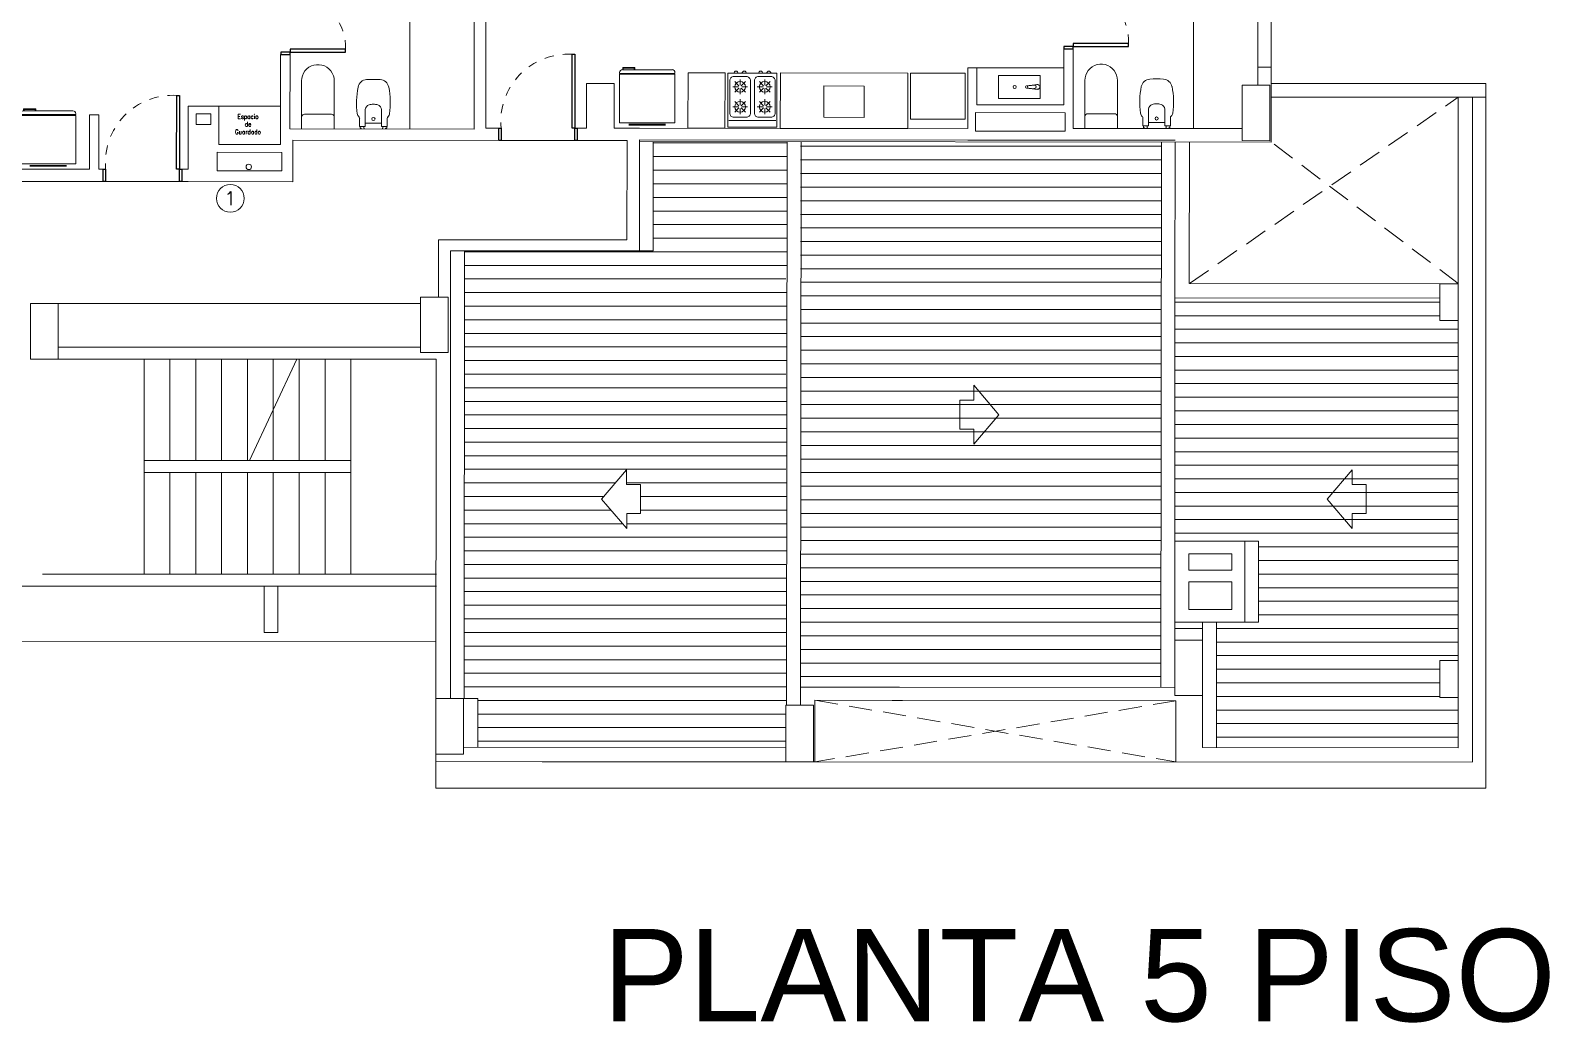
# Model space of a CAD drawing. Header units: millimetres. Extents: x 917 to 1168, y -421 to -23.
# Drawn here: x 1078.25 to 1094.7, y -186.75 to -176 of the extents above; entities that cross this region are included whole.
import ezdxf
from ezdxf.enums import TextEntityAlignment as Align

# ---------------------------------------------------------------- set-up
doc = ezdxf.new("R2010")
doc.units = ezdxf.units.MM
doc.header["$LTSCALE"] = 0.1
for name, pattern in [('ACAD_ISO02W100', [15, 12, -3]), ('Basculante', [0.003969, 0.002381, -0.001587]), ('CONTINUA', [0]), ('HIDDEN', [0.375, 0.25, -0.125]), ('Trazo', [0.00635, 0.003175, -0.003175])]:
    doc.linetypes.add(name, pattern=pattern)
doc.layers.get('0').update_dxf_attribs({"lineweight": 5})
for name, color, linetype, lineweight in [('00-Agua Fria', 5, 'ACAD_ISO02W100', 20), ('00-Texto AF', 7, 'Continuous', 18), ('A-DETL-GENF', 7, 'Continuous', 5), ('A-DOOR', 7, 'Continuous', 5), ('Lavarropa', 7, 'HIDDEN', 5), ('MUEBLES', 250, 'Continuous', 5), ('P-SANR-FIXT', 7, 'Continuous', 5)]:
    doc.layers.add(name, color=color, linetype=linetype, lineweight=lineweight)
doc.layers.add('A-DOOR-HDLN', color=5, linetype='Trazo', lineweight=5, true_color=0x0000ff)
doc.styles.add('Romans', font='romans.shx')
doc.styles.add('Romans 1.50', font='romans.shx', dxfattribs={"width": 0.8, "height": 0.15})
doc.styles.get("Standard").update_dxf_attribs({"font": 'arial.ttf'})

# ---------------------------------------------------------------- blocks, each defined once
blk = doc.blocks.new('Family6 - Puerta OBLAK - Baño-2882893-1-TORRE-ARQ-PB')
at = {"layer": 'A-DOOR', "color": 8, "lineweight": 25}
for p, q in [((-0.3, 0.05), (-0.325, 0.05)), ((-0.325, 0.05), (-0.325, -0.05)), ((-0.3, -0.05), (-0.3, 0.05)), ((0.325, 0.05), (0.3, 0.05)), ((0.3, 0.05), (0.3, -0.05)), ((0.325, -0.05), (0.325, 0.05)), ((-0.325, -0.05), (-0.3, -0.05)), ((-0.3, -0.051), (-0.3, -0.651)), ((-0.268, -0.051), (-0.3, -0.051)), ((-0.268, -0.651), (-0.268, -0.051)), ((0.3, -0.05), (0.325, -0.05)), ((-0.3, -0.651), (-0.268, -0.651))]:
    blk.add_line(p, q, dxfattribs=at)
at = {"layer": 'A-DOOR-HDLN', "color": 8}
blk.add_arc((-0.244, -0.105), 0.546, 267.4017, 5.688, dxfattribs=at)
blk = doc.blocks.new('Family7 - Puerta OBLAK - Acceso-2885777-1-TORRE-ARQ-PB')
at = {"layer": 'A-DOOR', "color": 8, "lineweight": 25}
for p, q in [((-0.425, -0.067), (-0.425, 0.067)), ((-0.425, 0.067), (-0.4, 0.067)), ((-0.4, 0.067), (-0.4, -0.067)), ((0.4, -0.067), (0.4, 0.067)), ((0.4, 0.067), (0.425, 0.067)), ((0.425, 0.067), (0.425, -0.067)), ((-0.4, -0.067), (-0.425, -0.067)), ((-0.4, -0.067), (-0.369, -0.067)), ((-0.4, -0.867), (-0.4, -0.067)), ((-0.369, -0.067), (-0.369, -0.867)), ((0.425, -0.067), (0.4, -0.067)), ((-0.369, -0.867), (-0.4, -0.867))]:
    blk.add_line(p, q, dxfattribs=at)
at = {"layer": 'A-DOOR-HDLN', "color": 8}
blk.add_arc((-0.327, -0.138), 0.73, 266.6701, 5.5698, dxfattribs=at)
blk = doc.blocks.new('A$C2F886EFE')
at = {"layer": 'MUEBLES', "color": 8}
for p, q in [((0, 0.072), (0, 0.597)), ((0, 0.597), (0.6, 0.597)), ((0.1, 0.623), (0.498, 0.623)), ((0.1, 0.613), (0.498, 0.613)), ((0.6, 0.072), (0.6, 0.597)), ((0, 0.072), (0.6, 0.072)), ((0, 0.062), (0.6, 0.062)), ((0, 0.053), (0, 0.062)), ((0.006, 0.062), (0.006, 0.072)), ((0.032, 0.022), (0.568, 0.022)), ((0.034, 0.022), (0.034, 0)), ((0.04, 0.022), (0.04, 0.006)), ((0.04, 0.006), (0.159, 0.006)), ((0.159, 0.022), (0.159, 0.006)), ((0.165, 0.022), (0.165, 0)), ((0.594, 0.062), (0.594, 0.072)), ((0.6, 0.053), (0.6, 0.062)), ((0.165, 0), (0.034, 0))]:
    blk.add_line(p, q, dxfattribs=at)
for centre, start, end in [((0.032, 0.053), 180, 270), ((0.568, 0.053), 270, 0)]:
    blk.add_arc(centre, 0.0315, start, end, dxfattribs=at)
blk = doc.blocks.new('Cocina 51cm')
at = {"layer": 'MUEBLES', "color": 8}
for p, q in [((-0.255, -0.036), (0, -0.036)), ((-0.191, -0.127), (-0.146, -0.172)), ((-0.133, -0.104), (-0.133, -0.167)), ((-0.076, -0.127), (-0.121, -0.172)), ((0, -0.036), (0.255, -0.036)), ((0.076, -0.127), (0.121, -0.172)), ((0.133, -0.104), (0.133, -0.167)), ((0.191, -0.127), (0.146, -0.172)), ((-0.214, -0.185), (-0.151, -0.185)), ((-0.146, -0.197), (-0.191, -0.242)), ((-0.133, -0.203), (-0.133, -0.266)), ((-0.133, -0.32), (-0.133, -0.383)), ((-0.121, -0.197), (-0.076, -0.242)), ((-0.115, -0.185), (-0.052, -0.185)), ((0.052, -0.185), (0.115, -0.185)), ((0.121, -0.197), (0.076, -0.242)), ((0.133, -0.203), (0.133, -0.266)), ((0.133, -0.32), (0.133, -0.383)), ((0.146, -0.197), (0.191, -0.242)), ((0.151, -0.185), (0.214, -0.185)), ((-0.214, -0.401), (-0.151, -0.401)), ((-0.191, -0.343), (-0.146, -0.388)), ((-0.146, -0.413), (-0.191, -0.458)), ((-0.133, -0.419), (-0.133, -0.482)), ((-0.076, -0.343), (-0.121, -0.388)), ((-0.121, -0.413), (-0.076, -0.458)), ((-0.115, -0.401), (-0.052, -0.401)), ((0.052, -0.401), (0.115, -0.401)), ((0.076, -0.343), (0.121, -0.388)), ((0.121, -0.413), (0.076, -0.458)), ((0.133, -0.419), (0.133, -0.482)), ((0.191, -0.343), (0.146, -0.388)), ((0.146, -0.413), (0.191, -0.458)), ((0.151, -0.401), (0.214, -0.401))]:
    blk.add_line(p, q, dxfattribs=at)
blk.add_lwpolyline([(-0.265, 0.036), (0.265, 0.036), (0.265, -0.549), (-0.265, -0.549)], close=True, dxfattribs=at)
for points in [[(-0.201, -0.513), (-0.066, -0.513, 0.414214), (-0.021, -0.468), (-0.021, -0.117, 0.414214), (-0.066, -0.072), (-0.201, -0.072, 0.414214), (-0.246, -0.117), (-0.246, -0.468, 0.414214)], [(0.066, -0.513), (0.201, -0.513, 0.414214), (0.246, -0.468), (0.246, -0.117, 0.414214), (0.201, -0.072), (0.066, -0.072, 0.414214), (0.021, -0.117), (0.021, -0.468, 0.414214)]]:
    blk.add_lwpolyline(points, format="xyb", close=True, dxfattribs=at)
for centre in [(-0.133, -0.185), (0.133, -0.185), (-0.133, -0.401), (0.133, -0.401)]:
    blk.add_circle(centre, 0.0585, dxfattribs=at)
for centre in [(-0.178, -0.549), (-0.089, -0.549), (0.089, -0.549), (0.178, -0.549)]:
    blk.add_arc(centre, 0.0225, 180, 0, dxfattribs=at)
blk = doc.blocks.new('Sanitary_Toilets_Ceramica-Catalano_Zero-70-One-Piece-Close-Coupled-Syphonic - Default-V1-2-TORRE-ARQ- PB _-2_14_')
at = {"layer": 'A-DETL-GENF', "color": 8}
for p, q in [((0.044, 0.177), (0.001, 0.177)), ((0.089, 0.177), (0.044, 0.177)), ((0.133, 0.177), (0.089, 0.177)), ((0.133, 0.177), (0.142, 0.176)), ((0.524, 0.177), (0.133, 0.177)), ((0.142, 0.176), (0.133, 0.177)), ((0.142, 0.176), (0.151, 0.171)), ((0.151, 0.171), (0.142, 0.176)), ((0.151, 0.171), (0.157, 0.165)), ((0.157, 0.165), (0.151, 0.171)), ((0.157, 0.165), (0.162, 0.156)), ((0.162, 0.156), (0.157, 0.165)), ((0.553, 0.175), (0.524, 0.177)), ((0.581, 0.167), (0.553, 0.175)), ((0.608, 0.156), (0.581, 0.167)), ((0.162, 0.156), (0.163, 0.147)), ((0.163, 0.147), (0.162, 0.156)), ((0.163, 0.147), (0.163, -0.147)), ((0.163, 0.098), (0.163, 0.147)), ((0.163, 0.049), (0.163, 0.098)), ((0.163, 0), (0.163, 0.049)), ((0.633, 0.14), (0.608, 0.156)), ((0.654, 0.12), (0.633, 0.14)), ((0.672, 0.097), (0.654, 0.12)), ((0.686, 0.071), (0.672, 0.097)), ((0.696, 0.043), (0.686, 0.071)), ((0.7, 0.015), (0.696, 0.043)), ((0.7, -0.015), (0.7, 0.015)), ((0.162, -0.156), (0.157, -0.165)), ((0.157, -0.165), (0.162, -0.156)), ((0.163, -0.147), (0.162, -0.156)), ((0.162, -0.156), (0.163, -0.147)), ((0.163, -0.049), (0.163, 0)), ((0.163, -0.098), (0.163, -0.049)), ((0.163, -0.147), (0.163, -0.098)), ((0.581, -0.167), (0.608, -0.156)), ((0.608, -0.156), (0.633, -0.14)), ((0.633, -0.14), (0.654, -0.12)), ((0.654, -0.12), (0.672, -0.097)), ((0.672, -0.097), (0.686, -0.071)), ((0.686, -0.071), (0.696, -0.043)), ((0.696, -0.043), (0.7, -0.015)), ((0.001, -0.177), (0.044, -0.177)), ((0.044, -0.177), (0.089, -0.177)), ((0.089, -0.177), (0.133, -0.177)), ((0.142, -0.176), (0.133, -0.177)), ((0.133, -0.177), (0.142, -0.176)), ((0.133, -0.177), (0.524, -0.177)), ((0.151, -0.171), (0.142, -0.176)), ((0.142, -0.176), (0.151, -0.171)), ((0.157, -0.165), (0.151, -0.171)), ((0.151, -0.171), (0.157, -0.165)), ((0.524, -0.177), (0.553, -0.175)), ((0.553, -0.175), (0.581, -0.167))]:
    blk.add_line(p, q, dxfattribs=at)
blk = doc.blocks.new('Vitreous china bidet _ Debba _ Roca _ 355994xx0 - White - Debba- Roca-2705266-2-TORRE-ARQ- PB _-2_14_')
at = {"layer": 'P-SANR-FIXT', "color": 8}
for p, q in [((-0.024, 0.169), (-0.024, 0.08)), ((0.036, 0.08), (0.036, 0.262)), ((0.214, 0.262), (0.214, 0.08)), ((0.274, 0.08), (0.274, 0.169)), ((-0.024, 0.08), (-0.019, 0.08)), ((-0.019, 0.08), (-0.019, 0.06)), ((-0.019, 0.08), (0.022, 0.08)), ((-0.019, 0.06), (-0.006, 0.06)), ((-0.006, 0.06), (-0.006, 0.051)), ((0.022, 0.08), (0.036, 0.08)), ((0.022, 0.06), (0.022, 0.08)), ((0.026, 0.06), (0.022, 0.06)), ((0.026, 0.051), (0.026, 0.06)), ((0.036, 0.116), (0.214, 0.116)), ((0.214, 0.08), (0.228, 0.08)), ((0.224, 0.06), (0.228, 0.06)), ((0.224, 0.051), (0.224, 0.06)), ((0.228, 0.08), (0.269, 0.08)), ((0.228, 0.06), (0.228, 0.08)), ((0.256, 0.051), (0.256, 0.06)), ((0.256, 0.06), (0.269, 0.06)), ((0.269, 0.06), (0.269, 0.08)), ((0.269, 0.08), (0.274, 0.08))]:
    blk.add_line(p, q, dxfattribs=at)
for centre, radius, start, end in [((0.809, 0.337), 0.867, 168.7556, 187.8739), ((0.058, 0.487), 0.101, 93.8692, 168.7556), ((0.125, -0.511), 1.101, 86.1308, 93.8692), ((0.192, 0.487), 0.101, 11.2444, 86.1308), ((-0.559, 0.337), 0.867, 352.1261, 11.2444), ((0.009, 0.227), 0.0594, 187.8739, 225.1331), ((-0.041, 0.169), 0.0175, 0, 63.7001), ((0.1, 0.253), 0.0649, 110.1691, 171.8309), ((0.129, 0.135), 0.186, 91.3288, 106.151), ((0.125, 0.161), 0.0175, 0, 180), ((0.121, 0.135), 0.186, 73.849, 88.6712), ((0.15, 0.253), 0.0649, 8.1691, 69.8309), ((0.29, 0.169), 0.0167, 126.2715, 179.7285), ((0.241, 0.227), 0.0594, 311.2548, 352.1261), ((0.125, 0.161), 0.0175, 180, 0)]:
    blk.add_arc(centre, radius, start, end, dxfattribs=at)
blk = doc.blocks.new('Bacha 45x25cm')
at = {"layer": 'MUEBLES', "color": 8}
for p, q in [((0.112, 0.146), (0.099, 0.028)), ((0.106, 0.062), (0.113, 0.127)), ((0.137, 0.126), (0.144, 0.062)), ((0.138, 0.146), (0.151, 0.028))]:
    blk.add_line(p, q, dxfattribs=at)
blk.add_lwpolyline([(0, 0.45), (0.25, 0.45), (0.25, 0), (0, 0)], close=True, dxfattribs=at)
blk.add_circle((0.125, 0.275), 0.0166, dxfattribs=at)
for centre, radius, start, end in [((0.125, 0.028), 0.0256, 168.1721, 11.8279), ((0.125, 0.062), 0.0188, 167.2829, 12.8468), ((0.125, 0.146), 0.0134, 0, 180), ((0.125, 0.126), 0.0117, 360, 173.6414)]:
    blk.add_arc(centre, radius, start, end, dxfattribs=at)
blk = doc.blocks.new('T1-5P-2020')
at = {"color": 8, "lineweight": 5}
for p, q in [((4124.498, 1358.963), (4124.504, 1364.848)), ((4115.991, 1359.114), (4115.995, 1363.147)), ((4115.167, 1360.958), (4115.166, 1359.103)), ((4115.866, 1360.958), (4115.864, 1359.103)), ((4123.656, 1360.72), (4123.656, 1359.108)), ((4124.356, 1360.72), (4124.354, 1359.579)), ((4113.769, 1359.911), (4113.768, 1359.911)), ((4113.768, 1359.911), (4113.768, 1358.936)), ((4113.869, 1359.105), (4113.87, 1359.911)), ((4113.87, 1359.911), (4113.869, 1359.911)), ((4113.87, 1359.936), (4113.87, 1359.911)), ((4122.253, 1359.974), (4122.253, 1359.366)), ((4122.254, 1359.974), (4122.253, 1359.974)), ((4122.354, 1359.11), (4122.355, 1359.974)), ((4122.355, 1359.974), (4122.354, 1359.974)), ((4122.355, 1359.999), (4122.355, 1359.974)), ((4121.311, 1359.767), (4121.211, 1359.767)), ((4121.211, 1359.767), (4121.211, 1359.367)), ((4121.311, 1359.367), (4121.311, 1359.767)), ((4122.253, 1359.766), (4121.311, 1359.767)), ((4124.355, 1359.773), (4124.499, 1359.773)), ((4117.081, 1359.597), (4117.081, 1359.113)), ((4117.381, 1359.597), (4117.081, 1359.597)), ((4117.381, 1359.113), (4117.381, 1359.597)), ((4118.182, 1359.712), (4118.181, 1359.112)), ((4118.582, 1359.712), (4118.182, 1359.712)), ((4118.581, 1359.112), (4118.582, 1359.712)), ((4119.182, 1359.711), (4119.181, 1359.111)), ((4120.561, 1359.71), (4119.182, 1359.711)), ((4120.561, 1359.11), (4120.561, 1359.71)), ((4124.483, 1359.578), (4124.183, 1359.579)), ((4124.183, 1359.579), (4124.183, 1358.979)), ((4124.354, 1359.579), (4124.483, 1359.578)), ((4124.483, 1359.578), (4124.483, 1358.978)), ((4124.483, 1358.978), (4124.483, 1359.578)), ((4119.651, 1359.231), (4119.651, 1359.571)), ((4119.651, 1359.571), (4120.091, 1359.57)), ((4120.091, 1359.57), (4120.091, 1359.23)), ((4111.698, 1359.257), (4111.697, 1358.669)), ((4111.798, 1359.257), (4111.698, 1359.257)), ((4111.797, 1358.669), (4111.798, 1359.257)), ((4112.767, 1359.352), (4112.767, 1358.668)), ((4113.097, 1359.352), (4112.767, 1359.352)), ((4112.852, 1359.152), (4112.852, 1359.267)), ((4112.852, 1359.267), (4113.012, 1359.267)), ((4113.012, 1359.267), (4113.012, 1359.152)), ((4113.097, 1358.937), (4113.097, 1359.352)), ((4113.097, 1359.352), (4113.768, 1359.351)), ((4121.211, 1359.367), (4121.211, 1359.109)), ((4121.296, 1359.082), (4121.296, 1359.282)), ((4121.296, 1359.282), (4122.268, 1359.281)), ((4122.253, 1359.366), (4121.311, 1359.367)), ((4122.268, 1359.281), (4122.267, 1359.081)), ((4113.012, 1359.152), (4112.852, 1359.152)), ((4115.864, 1359.103), (4113.869, 1359.105)), ((4116.131, 1359.114), (4115.991, 1359.114)), ((4117.081, 1359.113), (4116.981, 1359.113)), ((4117.655, 1359.113), (4117.381, 1359.113)), ((4121.211, 1359.109), (4117.655, 1359.113)), ((4118.181, 1359.112), (4118.581, 1359.112)), ((4119.181, 1359.111), (4120.561, 1359.11)), ((4120.091, 1359.23), (4119.651, 1359.231)), ((4123.457, 1359.108), (4122.354, 1359.11)), ((4124.183, 1359.108), (4123.457, 1359.108)), ((4124.183, 1358.979), (4124.183, 1359.108)), ((4113.768, 1358.936), (4113.097, 1358.937)), ((4113.9, 1358.533), (4113.9, 1358.983)), ((4113.9, 1358.983), (4116.131, 1358.981)), ((4116.956, 1358.98), (4116.156, 1358.981)), ((4116.981, 1358.98), (4117.522, 1358.979)), ((4117.522, 1358.979), (4117.52, 1357.903)), ((4117.656, 1358.988), (4117.655, 1357.784)), ((4117.655, 1358.988), (4121.211, 1358.984)), ((4117.655, 1358.97), (4124.498, 1358.963)), ((4117.805, 1358.97), (4117.804, 1357.784)), ((4121.211, 1358.984), (4122.267, 1358.983)), ((4122.267, 1359.081), (4121.296, 1359.082)), ((4122.267, 1358.983), (4123.457, 1358.982)), ((4124.183, 1358.979), (4124.483, 1358.978)), ((4124.483, 1358.978), (4124.183, 1358.979)), ((4113.082, 1358.652), (4113.082, 1358.852)), ((4113.082, 1358.852), (4113.782, 1358.851)), ((4113.782, 1358.851), (4113.782, 1358.651)), ((4111.697, 1358.669), (4103.332, 1358.677)), ((4111.847, 1358.669), (4111.797, 1358.669)), ((4112.767, 1358.668), (4112.697, 1358.668)), ((4113.782, 1358.651), (4113.082, 1358.652)), ((4103.181, 1358.544), (4111.847, 1358.535)), ((4112.672, 1358.534), (4111.872, 1358.535)), ((4112.697, 1358.534), (4112.766, 1358.534)), ((4112.766, 1358.534), (4113.9, 1358.533)), ((4115.478, 1357.905), (4115.478, 1357.282)), ((4117.52, 1357.903), (4115.478, 1357.905)), ((4115.608, 1352.934), (4115.61, 1357.784)), ((4115.755, 1352.934), (4115.76, 1357.784)), ((4111.058, 1356.613), (4111.058, 1357.213)), ((4111.058, 1357.213), (4111.358, 1357.213)), ((4111.358, 1357.213), (4115.283, 1357.213)), ((4111.358, 1357.213), (4111.358, 1356.613)), ((4111.358, 1356.743), (4115.283, 1356.743)), ((4111.358, 1356.613), (4111.058, 1356.613)), ((4115.453, 1356.61), (4111.058, 1356.613)), ((4112.289, 1355.513), (4112.289, 1356.613)), ((4112.569, 1355.513), (4112.569, 1356.613)), ((4112.849, 1355.513), (4112.849, 1356.613)), ((4113.129, 1355.513), (4113.129, 1356.613)), ((4113.409, 1355.513), (4113.409, 1356.613)), ((4113.689, 1356.064), (4113.689, 1356.613)), ((4113.945, 1356.613), (4114.529, 1356.613)), ((4113.969, 1355.513), (4113.969, 1356.613)), ((4113.969, 1355.513), (4113.969, 1356.613)), ((4114.249, 1355.513), (4114.249, 1356.613)), ((4114.249, 1355.513), (4114.249, 1356.613)), ((4114.529, 1355.513), (4114.529, 1356.613)), ((4114.529, 1355.513), (4114.529, 1356.613)), ((4115.453, 1356.61), (4115.45, 1352.252)), ((4113.689, 1356.063), (4113.689, 1356.064)), ((4113.689, 1356.063), (4113.689, 1356.064)), ((4113.689, 1356.062), (4113.689, 1356.063)), ((4113.689, 1355.513), (4113.689, 1356.062)), ((4113.689, 1355.513), (4113.689, 1356.062)), ((4112.291, 1355.513), (4112.291, 1355.383)), ((4112.291, 1355.513), (4112.569, 1355.513)), ((4112.569, 1355.513), (4112.849, 1355.513)), ((4112.849, 1355.513), (4113.129, 1355.513)), ((4113.129, 1355.513), (4113.409, 1355.513)), ((4113.409, 1355.513), (4113.432, 1355.513)), ((4113.432, 1355.513), (4114.529, 1355.513)), ((4114.529, 1355.383), (4114.529, 1355.513)), ((4112.289, 1355.383), (4112.289, 1354.283)), ((4114.529, 1355.383), (4112.289, 1355.383)), ((4112.569, 1355.383), (4112.569, 1354.283)), ((4112.569, 1355.383), (4112.569, 1354.283)), ((4112.849, 1355.383), (4112.849, 1354.283)), ((4112.849, 1355.383), (4112.849, 1354.283)), ((4113.129, 1355.383), (4113.129, 1354.283)), ((4113.129, 1355.383), (4113.129, 1354.283)), ((4113.409, 1355.383), (4113.409, 1354.283)), ((4113.409, 1355.383), (4113.409, 1354.283)), ((4113.689, 1355.383), (4113.689, 1354.283)), ((4113.689, 1355.383), (4113.689, 1354.283)), ((4113.969, 1355.383), (4113.969, 1354.283)), ((4113.969, 1355.383), (4113.969, 1354.283)), ((4114.249, 1355.383), (4114.249, 1354.283)), ((4114.249, 1355.383), (4114.249, 1354.283)), ((4114.529, 1355.383), (4114.529, 1354.283)), ((4114.529, 1355.383), (4114.529, 1354.283)), ((4115.458, 1354.153), (4109.376, 1354.153)), ((4111.188, 1354.283), (4115.458, 1354.283)), ((4114.529, 1354.283), (4112.289, 1354.283)), ((4115.458, 1354.283), (4114.529, 1354.283)), ((4120.473, 1353.059), (4119.4, 1353.06)), ((4123.455, 1353.056), (4120.473, 1353.059)), ((4115.75, 1352.934), (4115.905, 1352.934)), ((4115.904, 1352.406), (4115.905, 1352.934)), ((4119.4, 1352.863), (4119.241, 1352.863)), ((4119.555, 1352.248), (4119.556, 1352.916)), ((4119.556, 1352.916), (4120.503, 1352.915)), ((4120.394, 1352.915), (4123.466, 1352.912)), ((4119.24, 1352.404), (4115.75, 1352.407)), ((4115.45, 1352.252), (4116.602, 1352.251)), ((4116.602, 1352.251), (4119.555, 1352.248))]:
    blk.add_line(p, q, dxfattribs=at)
at = {"color": 8, "linetype": 'HIDDEN', "lineweight": 5, "ltscale": 10}
for p, q in [((4123.613, 1357.431), (4126.525, 1359.448)), ((4126.525, 1357.431), (4124.498, 1358.963)), ((4123.466, 1352.912), (4119.555, 1352.248)), ((4119.556, 1352.916), (4123.466, 1352.248))]:
    blk.add_line(p, q, dxfattribs=at)
at = {"color": 8}
for p, q in [((4126.524, 1352.403), (4126.525, 1359.448)), ((4126.68, 1352.248), (4126.681, 1359.448)), ((4119.249, 1352.863), (4119.256, 1358.968)), ((4119.4, 1353.06), (4119.406, 1358.968)), ((4123.311, 1358.965), (4123.305, 1353.056)), ((4123.457, 1358.964), (4123.455, 1357.275)), ((4123.613, 1358.964), (4123.611, 1357.431)), ((4115.61, 1357.784), (4117.804, 1357.784)), ((4123.455, 1357.275), (4126.325, 1357.273)), ((4123.455, 1357.275), (4123.455, 1353.056)), ((4123.613, 1357.431), (4126.525, 1357.429)), ((4126.524, 1357.273), (4126.525, 1357.273)), ((4124.213, 1354.641), (4124.363, 1354.641)), ((4124.363, 1353.761), (4124.363, 1354.641)), ((4123.755, 1353.695), (4123.455, 1353.695)), ((4123.755, 1353.567), (4123.755, 1353.761)), ((4123.905, 1353.761), (4123.905, 1352.404)), ((4124.213, 1353.761), (4124.363, 1353.761)), ((4099.589, 1353.569), (4115.451, 1353.553)), ((4119.4, 1353.06), (4119.4, 1352.863)), ((4123.466, 1352.912), (4123.466, 1352.248)), ((4123.755, 1352.967), (4123.755, 1352.404)), ((4123.755, 1352.404), (4126.524, 1352.403)), ((4115.45, 1352.252), (4115.45, 1351.965)), ((4119.555, 1352.248), (4126.68, 1352.247))]:
    blk.add_line(p, q, dxfattribs=at)
at = {"color": 8, "linetype": 'CONTINUA', "lineweight": 13}
for p, q in [((4117.804, 1358.953), (4119.25, 1358.953)), ((4117.804, 1358.806), (4119.25, 1358.806)), ((4119.4, 1358.917), (4123.306, 1358.917)), ((4119.4, 1358.77), (4123.306, 1358.77)), ((4117.804, 1358.658), (4119.25, 1358.658)), ((4119.4, 1358.622), (4123.305, 1358.622)), ((4117.804, 1358.511), (4119.25, 1358.511)), ((4119.4, 1358.475), (4123.305, 1358.475)), ((4117.804, 1358.364), (4119.25, 1358.364)), ((4119.4, 1358.328), (4123.306, 1358.328)), ((4117.804, 1358.216), (4119.25, 1358.216)), ((4119.4, 1358.18), (4123.306, 1358.18)), ((4117.804, 1358.069), (4119.25, 1358.069)), ((4119.4, 1358.033), (4123.306, 1358.033)), ((4115.755, 1357.775), (4119.25, 1357.775)), ((4117.804, 1357.922), (4119.25, 1357.922)), ((4119.4, 1357.886), (4123.306, 1357.886)), ((4115.755, 1357.627), (4119.249, 1357.627)), ((4119.4, 1357.739), (4123.305, 1357.739)), ((4115.755, 1357.48), (4119.241, 1357.48)), ((4119.4, 1357.591), (4123.305, 1357.591)), ((4119.4, 1357.444), (4123.306, 1357.444)), ((4115.755, 1357.333), (4119.25, 1357.333)), ((4119.4, 1357.297), (4123.306, 1357.297)), ((4115.755, 1357.185), (4119.25, 1357.185)), ((4119.4, 1357.149), (4123.306, 1357.149)), ((4123.455, 1357.229), (4126.325, 1357.229)), ((4126.524, 1357.229), (4126.524, 1357.229)), ((4115.755, 1357.038), (4119.249, 1357.038)), ((4119.4, 1357.002), (4123.306, 1357.002)), ((4123.455, 1357.082), (4126.325, 1357.082)), ((4126.524, 1357.082), (4126.524, 1357.082)), ((4115.755, 1356.891), (4119.25, 1356.891)), ((4119.4, 1356.855), (4123.305, 1356.855)), ((4123.455, 1356.935), (4126.524, 1356.935)), ((4123.455, 1356.787), (4126.524, 1356.787)), ((4115.755, 1356.744), (4119.25, 1356.744)), ((4119.4, 1356.708), (4123.306, 1356.708)), ((4123.455, 1356.64), (4126.524, 1356.64)), ((4115.755, 1356.596), (4119.249, 1356.596)), ((4119.4, 1356.56), (4123.306, 1356.56)), ((4123.455, 1356.493), (4126.524, 1356.493)), ((4115.755, 1356.449), (4119.241, 1356.449)), ((4115.755, 1356.302), (4119.25, 1356.302)), ((4119.4, 1356.413), (4123.306, 1356.413)), ((4123.455, 1356.346), (4126.524, 1356.346)), ((4115.755, 1356.154), (4119.25, 1356.154)), ((4119.4, 1356.266), (4123.306, 1356.266)), ((4123.455, 1356.198), (4126.524, 1356.198)), ((4115.755, 1356.007), (4119.249, 1356.007)), ((4119.4, 1356.119), (4123.305, 1356.119)), ((4119.4, 1355.971), (4123.305, 1355.971)), ((4123.455, 1356.051), (4126.524, 1356.051)), ((4115.755, 1355.86), (4119.25, 1355.86)), ((4119.4, 1355.824), (4123.306, 1355.824)), ((4123.455, 1355.904), (4126.524, 1355.904)), ((4115.755, 1355.713), (4119.25, 1355.713)), ((4119.4, 1355.677), (4123.306, 1355.677)), ((4123.455, 1355.756), (4126.524, 1355.756)), ((4115.755, 1355.565), (4119.249, 1355.565)), ((4119.4, 1355.529), (4123.306, 1355.529)), ((4123.455, 1355.609), (4126.524, 1355.609)), ((4115.755, 1355.418), (4119.241, 1355.418)), ((4119.4, 1355.382), (4123.306, 1355.382)), ((4123.455, 1355.462), (4126.524, 1355.462)), ((4123.455, 1355.315), (4126.524, 1355.315)), ((4115.755, 1355.271), (4117.394, 1355.271)), ((4117.516, 1355.271), (4119.25, 1355.271)), ((4119.4, 1355.235), (4123.305, 1355.235)), ((4123.455, 1355.167), (4126.524, 1355.167)), ((4115.755, 1355.124), (4117.269, 1355.124)), ((4115.755, 1354.976), (4117.347, 1354.976)), ((4117.668, 1355.124), (4119.25, 1355.124)), ((4117.668, 1354.976), (4119.249, 1354.976)), ((4119.4, 1355.088), (4123.305, 1355.088)), ((4123.455, 1355.02), (4126.524, 1355.02)), ((4115.755, 1354.829), (4117.473, 1354.829)), ((4117.517, 1354.829), (4119.25, 1354.829)), ((4119.4, 1354.94), (4123.306, 1354.94)), ((4123.455, 1354.873), (4126.524, 1354.873)), ((4115.755, 1354.682), (4119.25, 1354.682)), ((4119.4, 1354.793), (4123.306, 1354.793)), ((4119.4, 1354.646), (4123.306, 1354.646)), ((4123.455, 1354.725), (4126.524, 1354.725)), ((4115.755, 1354.534), (4119.249, 1354.534)), ((4119.4, 1354.498), (4123.306, 1354.498)), ((4124.363, 1354.578), (4126.524, 1354.578)), ((4115.755, 1354.387), (4119.241, 1354.387)), ((4119.4, 1354.351), (4123.305, 1354.351)), ((4124.363, 1354.431), (4126.525, 1354.431)), ((4115.755, 1354.24), (4119.25, 1354.24)), ((4119.4, 1354.204), (4123.305, 1354.204)), ((4124.363, 1354.284), (4126.524, 1354.284)), ((4115.755, 1354.093), (4119.25, 1354.093)), ((4119.4, 1354.057), (4123.306, 1354.057)), ((4124.363, 1354.136), (4126.524, 1354.136)), ((4124.363, 1353.989), (4126.524, 1353.989)), ((4115.755, 1353.945), (4119.249, 1353.945)), ((4119.4, 1353.909), (4123.306, 1353.909)), ((4124.363, 1353.842), (4126.525, 1353.842)), ((4115.755, 1353.798), (4119.25, 1353.798)), ((4119.4, 1353.762), (4123.306, 1353.762)), ((4123.906, 1353.695), (4126.524, 1353.695)), ((4115.755, 1353.651), (4119.25, 1353.651)), ((4115.755, 1353.503), (4119.249, 1353.503)), ((4119.4, 1353.615), (4123.306, 1353.615)), ((4123.906, 1353.547), (4126.524, 1353.547)), ((4115.755, 1353.356), (4119.241, 1353.356)), ((4119.4, 1353.467), (4123.305, 1353.467)), ((4123.906, 1353.4), (4126.524, 1353.4)), ((4115.755, 1353.209), (4119.25, 1353.209)), ((4119.4, 1353.32), (4123.305, 1353.32)), ((4119.4, 1353.173), (4123.305, 1353.173)), ((4123.906, 1353.253), (4126.324, 1353.253)), ((4126.524, 1353.253), (4126.524, 1353.253)), ((4115.755, 1353.062), (4119.25, 1353.062)), ((4123.906, 1353.105), (4126.324, 1353.105)), ((4126.524, 1353.105), (4126.524, 1353.105)), ((4115.905, 1352.914), (4119.249, 1352.914)), ((4123.906, 1352.958), (4126.324, 1352.958)), ((4126.524, 1352.958), (4126.524, 1352.958)), ((4115.905, 1352.767), (4119.241, 1352.767)), ((4123.906, 1352.811), (4126.524, 1352.811)), ((4115.904, 1352.62), (4119.241, 1352.62)), ((4123.906, 1352.664), (4126.524, 1352.664)), ((4123.906, 1352.516), (4126.524, 1352.516)), ((4115.904, 1352.472), (4119.241, 1352.472))]:
    blk.add_line(p, q, dxfattribs=at)
at = {"color": 8, "linetype": 'Basculante', "lineweight": 5}
for p, q in [((4112.289, 1355.513), (4112.289, 1356.613)), ((4112.569, 1355.513), (4112.569, 1356.613)), ((4112.849, 1355.513), (4112.849, 1356.613)), ((4113.129, 1355.513), (4113.129, 1356.613)), ((4113.409, 1355.513), (4113.409, 1356.613)), ((4113.689, 1356.064), (4113.689, 1356.613)), ((4113.689, 1356.062), (4113.689, 1356.063))]:
    blk.add_line(p, q, dxfattribs=at)
at = {"color": 8, "linetype": 'Continuous', "lineweight": 5}
for p, q in [((4113.945, 1356.613), (4113.689, 1356.064)), ((4113.688, 1356.062), (4113.432, 1355.513)), ((4113.687, 1356.064), (4113.69, 1356.063)), ((4113.689, 1356.064), (4113.687, 1356.064)), ((4113.69, 1356.063), (4113.688, 1356.062))]:
    blk.add_line(p, q, dxfattribs=at)
at = {"color": 8}
for points in [[(4124.498, 1359.598), (4126.824, 1359.598), (4126.824, 1359.448), (4124.498, 1359.45)], [(4126.824, 1359.448), (4126.824, 1351.965), (4115.45, 1351.965)], [(4121.127, 1356.167), (4121.127, 1355.852), (4121.278, 1355.852), (4121.279, 1355.691), (4121.55, 1356.01), (4121.277, 1356.328), (4121.278, 1356.167), (4121.127, 1356.167)], [(4117.668, 1354.938), (4117.667, 1355.253), (4117.516, 1355.253), (4117.516, 1355.414), (4117.245, 1355.095), (4117.517, 1354.777), (4117.517, 1354.938), (4117.668, 1354.938)], [(4125.527, 1354.938), (4125.526, 1355.253), (4125.376, 1355.253), (4125.375, 1355.414), (4125.104, 1355.095), (4125.376, 1354.777), (4125.376, 1354.938), (4125.527, 1354.938)], [(4113.589, 1354.154), (4113.589, 1353.651), (4113.739, 1353.651), (4113.739, 1354.153)]]:
    blk.add_lwpolyline(points, dxfattribs=at)
at = {"color": 8, "lineweight": 5}
for points in [[(4115.283, 1357.282), (4115.583, 1357.282), (4115.583, 1356.682), (4115.283, 1356.682)], [(4115.75, 1352.934), (4115.45, 1352.934), (4115.45, 1352.334), (4115.75, 1352.334)]]:
    blk.add_lwpolyline(points, close=True, dxfattribs=at)
at = {"color": 8}
for points in [[(4126.325, 1357.429), (4126.524, 1357.429), (4126.524, 1357.029), (4126.325, 1357.029)], [(4123.755, 1353.567), (4123.455, 1353.567), (4123.455, 1352.967), (4123.755, 1352.967)], [(4126.324, 1353.346), (4126.524, 1353.346), (4126.524, 1352.946), (4126.324, 1352.946)], [(4119.241, 1352.863), (4119.54, 1352.863), (4119.54, 1352.248), (4119.241, 1352.248)]]:
    blk.add_lwpolyline(points, close=True, dxfattribs=at)
at = {"color": 8, "linetype": 'CONTINUA', "lineweight": 15}
for points in [[(4123.455, 1354.641), (4124.213, 1354.641), (4124.213, 1353.761), (4123.455, 1353.761)], [(4123.607, 1354.501), (4124.073, 1354.501), (4124.073, 1354.326), (4123.607, 1354.326)], [(4123.607, 1354.201), (4124.073, 1354.201), (4124.073, 1353.901), (4123.607, 1353.901)]]:
    blk.add_lwpolyline(points, close=True, dxfattribs=at)
at = {"layer": 'Lavarropa', "color": 8, "linetype": 'CONTINUA', "lineweight": 13}
blk.add_lwpolyline([(4120.593, 1359.71), (4121.183, 1359.71), (4121.183, 1359.21), (4120.593, 1359.21)], close=True, dxfattribs=at)
at = {"color": 8, "lineweight": 5}
for name, p, rotation in [('Family6 - Puerta OBLAK - Baño-2882893-1-TORRE-ARQ-PB', (4122.304, 1360.299), 89.94270428824395), ('Family6 - Puerta OBLAK - Baño-2882893-1-TORRE-ARQ-PB', (4113.82, 1360.236), 89.94270438354559), ('Family7 - Puerta OBLAK - Acceso-2885777-1-TORRE-ARQ-PB', (4116.556, 1359.047), 179.9427042882422), ('Cocina 51cm', (4118.879, 1359.16), 180.0000005719432), ('Family7 - Puerta OBLAK - Acceso-2885777-1-TORRE-ARQ-PB', (4112.272, 1358.602), 179.9427042870645)]:
    blk.add_blockref(name, p, dxfattribs=dict(at, rotation=rotation))
at = {"color": 8, "lineweight": 5, "xscale": -1}
for name, p, rotation in [('Sanitary_Toilets_Ceramica-Catalano_Zero-70-One-Piece-Close-Coupled-Syphonic - Default-V1-2-TORRE-ARQ- PB _-2_14_', (4114.172, 1359.101), 270.0000000457745), ('A$C2F886EFE', (4117.44, 1359.769), 180), ('Sanitary_Toilets_Ceramica-Catalano_Zero-70-One-Piece-Close-Coupled-Syphonic - Default-V1-2-TORRE-ARQ- PB _-2_14_', (4122.657, 1359.106), 270.0000000457745), ('Bacha 45x25cm', (4121.995, 1359.685), 90.00000028208164), ('A$C2F886EFE', (4110.95, 1359.323), 180)]:
    blk.add_blockref(name, p, dxfattribs=dict(at, rotation=rotation))
for p in [(4114.898, 1359.052), (4123.383, 1359.057)]:
    blk.add_blockref('Vitreous china bidet _ Debba _ Roca _ 355994xx0 - White - Debba- Roca-2705266-2-TORRE-ARQ- PB _-2_14_', p, dxfattribs=at)
at = {"color": 8, "lineweight": 5, "insert": (4113.253, 1359.264), "char_height": 0.05, "attachment_point": 1, "style": 'Romans 1.50'}
blk.add_mtext_dynamic_manual_height_columns('\\pi0.04895;Espacio \\P\\pi0.1261;de \\P\\pi0.02038;Guardado', width=0.31124, gutter_width=0.375, heights=[0], dxfattribs=at)

msp = doc.modelspace()

# ---------------------------------------------------------------- linework, layer by layer
at = {"layer": '00-Agua Fria', "linetype": 'CONTINUA', "lineweight": 20}
for centre, radius in [((1080.613, -177.482), 0.03), ((1080.413, -177.823), 0.15)]:
    msp.add_circle(centre, radius, dxfattribs=at)

# ---------------------------------------------------------------- block references
at = {"color": 8}
msp.add_blockref('T1-5P-2020', (-3032.81, -1536.176), dxfattribs=at)

# ---------------------------------------------------------------- texts
at = {"color": 8, "insert": (1084.447, -185.737), "char_height": 1, "attachment_point": 1}
msp.add_mtext_dynamic_manual_height_columns('PLANTA 5 PISO', width=25.75024, gutter_width=12.5, heights=[0], dxfattribs=at)
at = {"layer": '00-Texto AF', "style": 'Romans'}
msp.add_text('1', height=0.15, rotation=360, dxfattribs=at).set_placement((1080.413, -177.823), align=Align.MIDDLE_CENTER)

doc.saveas('drawing.dxf')
